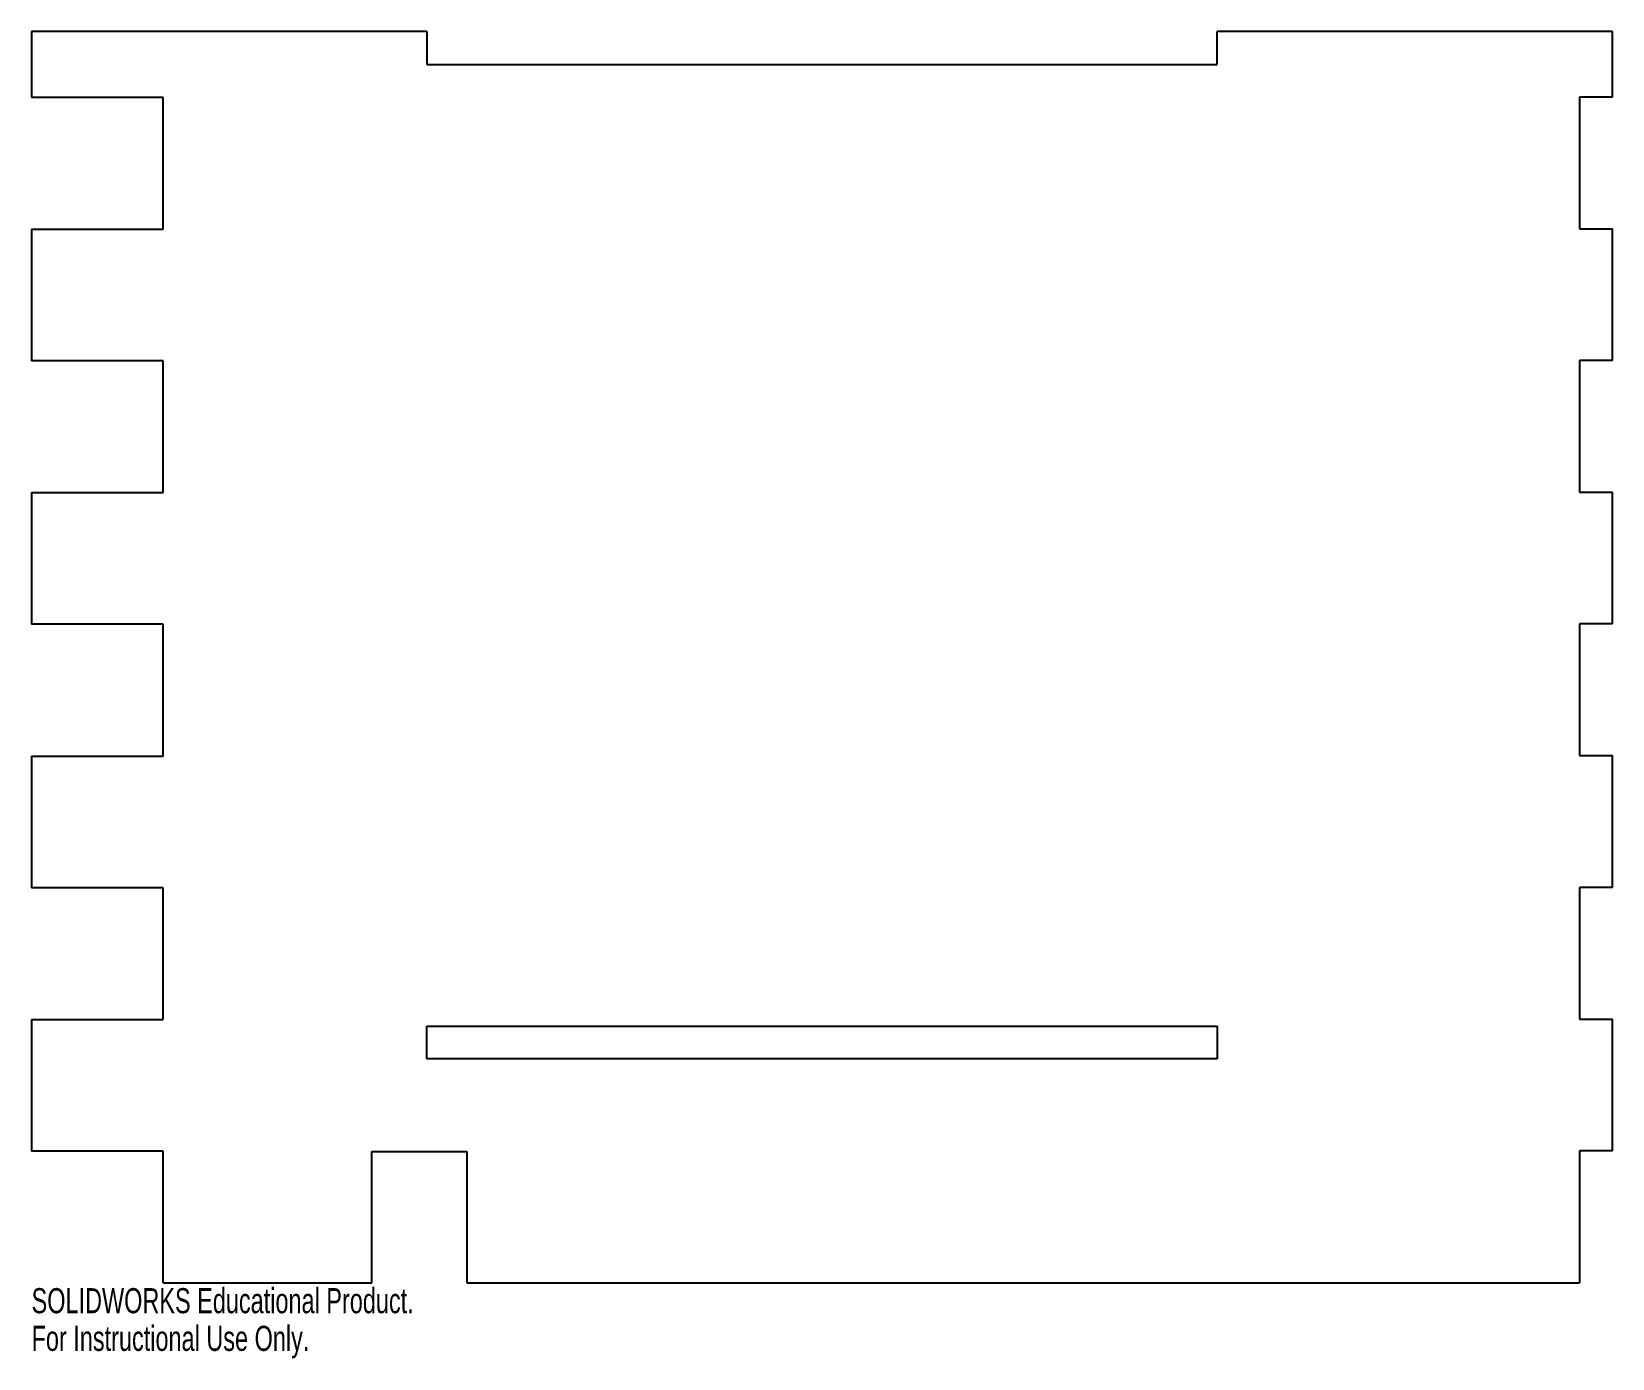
# Model space of a CAD drawing. Header units: inches. Extents: x -12.8 to -0.8, y -4.1 to 5.9.
import ezdxf

# ---------------------------------------------------------------- set-up
doc = ezdxf.new("R2010")
doc.units = ezdxf.units.IN
doc.header["$MEASUREMENT"] = 0
doc.styles.add('SLDTEXTSTYLE0', font='TXT', dxfattribs={"width": 0.7})

msp = doc.modelspace()

# ---------------------------------------------------------------- linework, layer by layer
at = {"color": 7, "linetype": 'Continuous', "lineweight": 25}
for p, q in [((-12.838, 5.93), (-12.838, 5.43)), ((-9.838, 5.93), (-12.838, 5.93)), ((-9.838, 5.93), (-9.838, 5.68)), ((-3.838, 5.68), (-3.838, 5.93)), ((-0.838, 5.93), (-3.838, 5.93)), ((-0.838, 5.433), (-0.838, 5.93)), ((-9.838, 5.68), (-3.838, 5.68)), ((-11.838, 5.43), (-12.838, 5.43)), ((-11.838, 4.43), (-11.838, 5.43)), ((-0.838, 5.433), (-1.088, 5.433)), ((-1.088, 5.433), (-1.088, 4.433)), ((-12.838, 4.43), (-11.838, 4.43)), ((-12.838, 4.43), (-12.838, 3.43)), ((-1.088, 4.433), (-0.838, 4.433)), ((-0.838, 3.433), (-0.838, 4.433)), ((-11.838, 3.43), (-12.838, 3.43)), ((-11.838, 2.43), (-11.838, 3.43)), ((-0.838, 3.433), (-1.088, 3.433)), ((-1.088, 3.433), (-1.088, 2.433)), ((-12.838, 2.43), (-11.838, 2.43)), ((-12.838, 2.43), (-12.838, 1.43)), ((-1.088, 2.433), (-0.838, 2.433)), ((-0.838, 1.433), (-0.838, 2.433)), ((-11.838, 1.43), (-12.838, 1.43)), ((-11.838, 0.43), (-11.838, 1.43)), ((-0.838, 1.433), (-1.088, 1.433)), ((-1.088, 1.433), (-1.088, 0.433)), ((-12.838, 0.43), (-11.838, 0.43)), ((-12.838, 0.43), (-12.838, -0.57)), ((-1.088, 0.433), (-0.838, 0.433)), ((-0.838, -0.567), (-0.838, 0.433)), ((-11.838, -0.57), (-12.838, -0.57)), ((-11.838, -1.57), (-11.838, -0.57)), ((-0.838, -0.567), (-1.088, -0.567)), ((-1.088, -0.567), (-1.088, -1.567)), ((-12.838, -1.57), (-11.838, -1.57)), ((-12.838, -1.57), (-12.838, -2.57)), ((-9.838, -1.62), (-3.838, -1.62)), ((-9.838, -1.87), (-9.838, -1.62)), ((-3.838, -1.62), (-3.838, -1.87)), ((-1.088, -1.567), (-0.838, -1.567)), ((-0.838, -2.567), (-0.838, -1.567)), ((-3.838, -1.87), (-9.838, -1.87)), ((-11.838, -2.57), (-12.838, -2.57)), ((-11.838, -3.57), (-11.838, -2.57)), ((-10.256, -2.573), (-9.533, -2.573)), ((-10.256, -3.57), (-10.256, -2.573)), ((-9.533, -2.573), (-9.533, -3.57)), ((-0.838, -2.567), (-1.088, -2.567)), ((-1.088, -2.567), (-1.088, -3.57)), ((-11.838, -3.57), (-10.256, -3.57)), ((-9.533, -3.57), (-1.088, -3.57))]:
    msp.add_line(p, q, dxfattribs=at)

# ---------------------------------------------------------------- texts
at = {"color": 7, "linetype": 'Continuous', "char_height": 0.1903, "attachment_point": 1, "style": 'SLDTEXTSTYLE0'}
for s, insert in [('SOLIDWORKS Educational Product.', (-12.838, -3.61)), ('For Instructional Use Only.', (-12.838, -3.896))]:
    msp.add_mtext(s, dxfattribs=dict(at, insert=insert))

doc.saveas('drawing.dxf')
